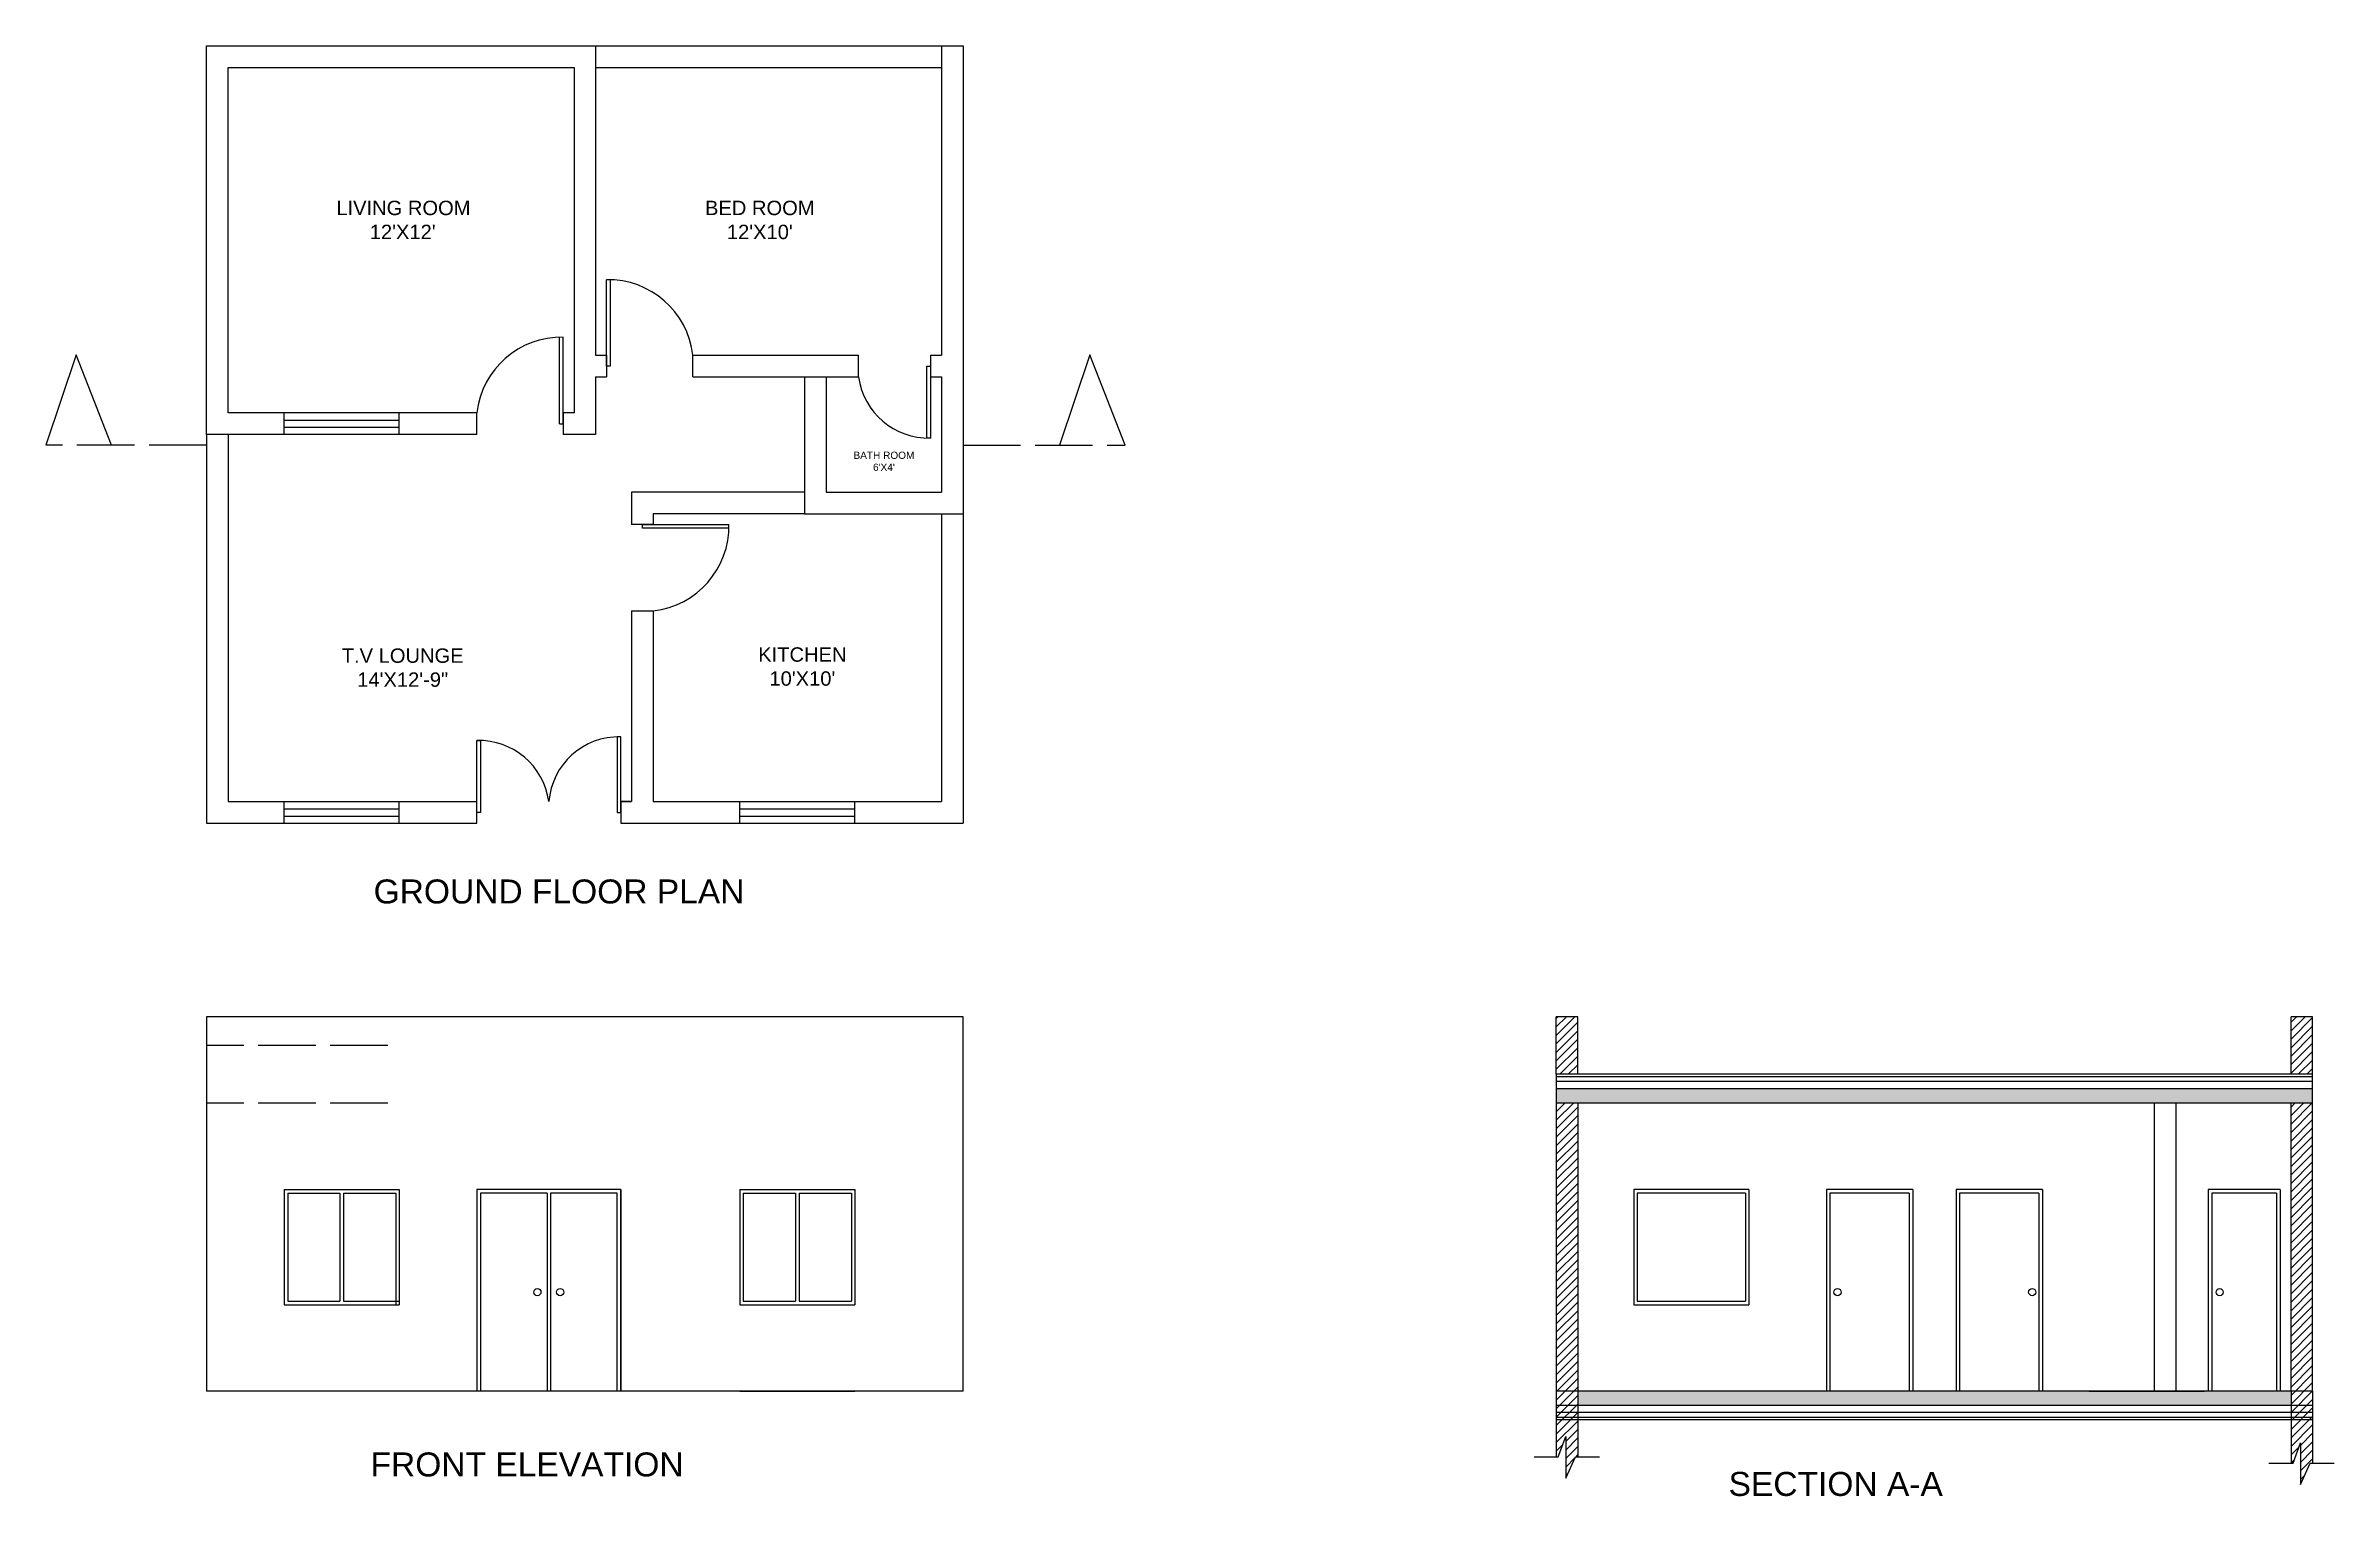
# Model space of a CAD drawing. Header units: inches. Extents: x 1507 to 2460, y -43 to 561.
import ezdxf

# ---------------------------------------------------------------- set-up
doc = ezdxf.new("R2010")
doc.units = ezdxf.units.IN
doc.header["$LTSCALE"] = 2
doc.header["$MEASUREMENT"] = 0
doc.linetypes.add('ACAD_ISO02W100', pattern=[15, 12, -3])
for name, color, linetype in [('Doors', 5, 'Continuous'), ('Hatch', 4, 'Continuous'), ('Lettring', 3, 'Continuous'), ('Windows', 5, 'Continuous')]:
    doc.layers.add(name, color=color, linetype=linetype)
doc.layers.add('Walls', color=1, linetype='Continuous', lineweight=30)
doc.styles.get("Standard").update_dxf_attribs({"font": 'ARIALUNI.ttf'})

msp = doc.modelspace()

# ---------------------------------------------------------------- hatches: boundary and pattern name
at = {"layer": 'Hatch'}
h = msp.add_hatch(dxfattribs=at)
h.set_pattern_fill('ANSI31', color=256, scale=20)
h.paths.add_polyline_path([(2450.7, 120.51), (2441.7, 120.51), (2441.7, 0.51), (2450.7, 0.51)])
h.paths.add_polyline_path([(2450.7, 156.51), (2441.7, 156.51), (2441.7, 132.51), (2450.7, 132.51)])
h.paths.add_polyline_path([(2144.7, 120.51), (2135.7, 120.51), (2135.7, 0.51), (2144.7, 0.51)])
h.paths.add_polyline_path([(2144.7, 156.51), (2135.7, 156.51), (2135.7, 132.51), (2144.7, 132.51)])
h.paths.add_polyline_path([(2144.7, -11.49), (2135.7, -11.49), (2135.7, -26.86), (2136.54, -26.86), (2139.66, -18.38), (2139.66, -26.86), (2139.66, -35.78), (2143.67, -26.86), (2144.7, -26.86)])
h.paths.add_polyline_path([(2144.7, 0.51), (2135.7, 0.51), (2135.7, -5.49), (2144.7, -5.49)])
h.paths.add_polyline_path([(2144.7, -5.49), (2135.7, -5.49), (2135.7, -8.49), (2144.7, -8.49)])
h.paths.add_polyline_path([(2144.7, -8.49), (2135.7, -8.49), (2135.7, -10.49), (2144.7, -10.49)])
h.paths.add_polyline_path([(2144.7, -10.49), (2135.7, -10.49), (2135.7, -11.49), (2144.7, -11.49)])
h.paths.add_polyline_path([(2450.7, -11.49), (2441.7, -11.49), (2441.7, -29.49), (2442.54, -29.49), (2445.66, -21.01), (2445.66, -29.49), (2445.66, -38.42), (2449.67, -29.49), (2450.7, -29.49)])
h.paths.add_polyline_path([(2450.7, -10.49), (2441.7, -10.49), (2441.7, -11.49), (2450.7, -11.49)])
h.paths.add_polyline_path([(2450.7, -8.49), (2441.7, -8.49), (2441.7, -10.49), (2450.7, -10.49)])
h.paths.add_polyline_path([(2450.7, -5.49), (2441.7, -5.49), (2441.7, -8.49), (2450.7, -8.49)])
h.paths.add_polyline_path([(2450.7, 0.51), (2441.7, 0.51), (2441.7, -5.49), (2450.7, -5.49)])
h = msp.add_hatch(dxfattribs=at)
h.set_pattern_fill('AR-CONC', color=256, scale=0.5)
h.set_pattern_definition([(50, (0, 0), (3.586301, -0.3137607), [0.375, -4.125]), (355, (0, 0), (-0.6937567, 3.7609607), [0.3, -3.3]), (100.45144, (0.299, -0.026), (2.892544, 3.4472), [0.318701, -3.5057106]), (46.1842, (0, 1), (5.336207, -0.8275964), [0.5625, -6.1875]), (96.63564, (0.4447, 0.931), (4.67331, 4.870593), [0.478052, -5.258569]), (351.18416, (0, 1), (4.67331, 4.870593), [0.45, -4.95]), (21, (0.5, 0.75), (2.9845353, -2.0130945), [0.375, -4.125]), (326, (0.5, 0.75), (1.2165767, 3.62575), [0.3, -3.3]), (71.45144, (0.7487, 0.5822), (4.201112, 1.612656), [0.318701, -3.5057106]), (37.5, (0, 0), (0.0607993, 1.6644693), [0, -3.26, 0, -3.35, 0, -3.3125]), (7.5, (0, 0), (1.3153477, 1.9720586), [0, -1.91, 0, -3.185, 0, -1.2625]), (327.5, (-1.115, 0), (2.6691122, -0.11277436), [0, -1.25, 0, -3.9, 0, -5.175]), (317.5, (-1.615, 0), (2.9159308, 0.500525), [0, -1.625, 0, -2.59, 0, -3.675])])
h.paths.add_polyline_path([(2450.7, 126.51), (2135.7, 126.51), (2135.7, 120.51), (2450.7, 120.51)])
h.paths.add_polyline_path([(2441.7, 0.51), (2144.7, 0.51), (2144.7, -5.49), (2441.7, -5.49)])

# ---------------------------------------------------------------- linework, layer by layer
for p, q in [((2450.7, 132.51), (2135.7, 132.51)), ((2450.7, 131.51), (2135.7, 131.51)), ((2450.7, 129.51), (2135.7, 129.51)), ((2450.7, 126.51), (2135.7, 126.51)), ((2450.7, -5.49), (2135.7, -5.49)), ((2450.7, -8.49), (2135.7, -8.49)), ((2450.7, -10.49), (2135.7, -10.49)), ((2450.7, -11.49), (2135.7, -11.49))]:
    msp.add_line(p, q)
for points in [[(2126.51, -26.86), (2136.54, -26.86), (2139.66, -18.38), (2139.66, -26.86), (2139.66, -35.78), (2143.67, -26.86), (2153.7, -26.86)], [(2432.51, -29.49), (2442.54, -29.49), (2445.66, -21.01), (2445.66, -29.49), (2445.66, -38.42), (2449.67, -29.49), (2459.7, -29.49)]]:
    msp.add_lwpolyline(points)
at = {"layer": 'Doors'}
for p, q in [((1740.13, 427.63), (1740.13, 463.63)), ((1741.63, 463.63), (1741.63, 427.63)), ((1720.63, 403.63), (1720.63, 439.63)), ((1722.13, 403.63), (1722.13, 439.63)), ((1741.63, 427.63), (1740.13, 427.63)), ((1873.63, 397.63), (1873.63, 427.63)), ((1873.63, 427.63), (1875.13, 427.63)), ((1875.13, 427.63), (1875.13, 397.63)), ((1720.63, 403.63), (1722.13, 403.63)), ((1875.13, 397.63), (1873.63, 397.63)), ((1755.13, 361.63), (1791.13, 361.63)), ((1755.13, 360.13), (1755.13, 361.63)), ((1791.13, 360.13), (1755.13, 360.13)), ((1686.13, 241.63), (1686.13, 271.63)), ((1686.13, 271.63), (1687.63, 271.63)), ((1687.63, 271.63), (1687.63, 241.63)), ((1746.13, 273.13), (1744.63, 273.13)), ((1744.63, 273.13), (1744.63, 241.63)), ((1746.13, 271.63), (1746.13, 273.13)), ((1746.13, 241.63), (1746.13, 271.63)), ((1687.63, 241.63), (1686.13, 241.63)), ((1744.63, 241.63), (1746.13, 241.63)), ((1686.13, 84.51), (1686.13, 0.51)), ((1746.13, 84.51), (1686.13, 84.51)), ((1686.13, 84.51), (1686.13, 0.51)), ((1687.63, 83.01), (1687.63, 0.51)), ((1715.38, 83.01), (1687.63, 83.01)), ((1715.38, 83.01), (1715.38, 0.51)), ((1744.63, 83.01), (1716.88, 83.01)), ((1716.88, 83.01), (1716.88, 0.51)), ((1744.63, 0.51), (1744.63, 83.01)), ((1746.13, 84.51), (1746.13, 0.51)), ((1746.13, 0.51), (1746.13, 84.51)), ((2248.2, 84.51), (2248.2, 0.51)), ((2284.2, 84.51), (2248.2, 84.51)), ((2282.7, 83.01), (2249.7, 83.01)), ((2249.7, 83.01), (2249.7, 0.51)), ((2282.7, 83.01), (2282.7, 0.51)), ((2284.2, 84.51), (2284.2, 0.51)), ((2302.2, 84.51), (2302.2, 0.51)), ((2338.2, 84.51), (2302.2, 84.51)), ((2336.7, 83.01), (2303.7, 83.01)), ((2303.7, 83.01), (2303.7, 0.51)), ((2336.7, 83.01), (2336.7, 0.51)), ((2338.2, 84.51), (2338.2, 0.51)), ((2407.2, 84.51), (2407.2, 0.51)), ((2437.2, 84.51), (2407.2, 84.51)), ((2435.7, 83.01), (2408.7, 83.01)), ((2408.7, 83.01), (2408.7, 0.51)), ((2435.7, 83.01), (2435.7, 0.51)), ((2437.2, 84.51), (2437.2, 0.51))]:
    msp.add_line(p, q, dxfattribs=at)
for centre in [(1711.38, 41.76), (1720.88, 41.76), (2252.82, 41.76), (2333.93, 41.76), (2411.99, 41.76)]:
    msp.add_circle(centre, 1.5, dxfattribs=at)
for centre, radius, start, end in [((1740.88, 428.17), 35.47, 6.41664, 91.21151), ((1721.38, 404.17), 35.47, 88.78849, 173.58336), ((1874.38, 427.15), 29.52, 187.81529, 271.45563), ((1755.67, 360.88), 35.47, 276.41664, 1.21151), ((1686.88, 242.12), 29.52, 7.81529, 91.45563), ((1745.38, 243.8), 29.34, 88.53537, 175.43905)]:
    msp.add_arc(centre, radius, start, end, dxfattribs=at)
at = {"layer": 'Walls'}
for p, q in [((1573.63, 399.13), (1573.63, 561.13)), ((1573.63, 561.13), (1735.63, 561.13)), ((1735.63, 561.13), (1735.63, 432.13)), ((1735.63, 561.13), (1888.63, 561.13)), ((1879.63, 561.13), (1879.63, 432.13)), ((1888.63, 561.13), (1888.63, 423.13)), ((1582.63, 552.13), (1726.63, 552.13)), ((1582.63, 408.13), (1582.63, 552.13)), ((1726.63, 552.13), (1726.63, 408.13)), ((1735.63, 552.13), (1879.63, 552.13)), ((1519.36, 432.28), (1506.63, 394.63)), ((1534.03, 394.63), (1519.36, 432.28)), ((1735.63, 432.13), (1740.13, 432.13)), ((1740.13, 432.13), (1740.13, 423.13)), ((1776.13, 423.13), (1776.13, 432.13)), ((1776.13, 432.13), (1845.13, 432.13)), ((1845.13, 423.13), (1845.13, 432.13)), ((1875.13, 432.13), (1875.13, 423.13)), ((1875.13, 432.13), (1879.63, 432.13)), ((1941.52, 432.28), (1928.8, 394.63)), ((1956.2, 394.63), (1941.52, 432.28)), ((1735.63, 423.13), (1740.13, 423.13)), ((1735.63, 423.13), (1735.63, 399.13)), ((1776.13, 423.13), (1845.13, 423.13)), ((1822.63, 423.13), (1822.63, 375.13)), ((1831.63, 423.13), (1831.63, 375.13)), ((1875.13, 423.13), (1879.63, 423.13)), ((1879.63, 423.13), (1879.63, 375.13)), ((1888.63, 423.13), (1888.63, 366.13)), ((1686.13, 408.13), (1582.63, 408.13)), ((1686.13, 399.13), (1686.13, 408.13)), ((1726.63, 408.13), (1722.13, 408.13)), ((1722.13, 408.13), (1722.13, 399.13)), ((1573.63, 399.13), (1573.63, 237.13)), ((1686.13, 399.13), (1573.63, 399.13)), ((1582.63, 399.13), (1582.63, 246.13)), ((1735.63, 399.13), (1722.13, 399.13)), ((1822.63, 375.13), (1750.63, 375.13)), ((1750.63, 375.13), (1750.63, 366.13)), ((1822.63, 375.13), (1822.63, 366.13)), ((1831.63, 375.13), (1879.63, 375.13)), ((1750.63, 366.13), (1750.63, 361.63)), ((1822.63, 366.13), (1759.63, 366.13)), ((1759.63, 366.13), (1759.63, 361.63)), ((1822.63, 366.13), (1888.63, 366.13)), ((1879.63, 366.13), (1879.63, 246.13)), ((1888.63, 366.13), (1888.63, 237.13)), ((1759.63, 361.63), (1750.63, 361.63)), ((1750.63, 325.63), (1759.63, 325.63)), ((1750.63, 325.63), (1750.63, 246.13)), ((1759.63, 325.63), (1759.63, 246.13)), ((1582.63, 246.13), (1686.13, 246.13)), ((1686.13, 237.13), (1686.13, 246.13)), ((1750.63, 246.13), (1746.13, 246.13)), ((1746.13, 246.13), (1746.13, 237.13)), ((1746.13, 246.13), (1750.63, 246.13)), ((1759.63, 246.13), (1879.63, 246.13)), ((1795.63, 246.13), (1844.8, 246.13)), ((1573.63, 237.13), (1686.13, 237.13)), ((1746.13, 237.13), (1750.63, 237.13)), ((1750.63, 237.13), (1843.63, 237.13)), ((1843.63, 237.13), (1888.63, 237.13)), ((1573.63, 156.51), (1573.63, 0.51)), ((1888.63, 156.51), (1573.63, 156.51)), ((1888.63, 0.51), (1888.63, 156.51)), ((2135.7, 132.51), (2135.7, 156.51)), ((2144.7, 156.51), (2135.7, 156.51)), ((2144.7, 132.51), (2144.7, 156.51)), ((2441.7, 132.51), (2441.7, 156.51)), ((2450.7, 156.51), (2441.7, 156.51)), ((2450.7, 132.51), (2450.7, 156.51)), ((2135.7, 132.51), (2135.7, 0.51)), ((2450.7, 0.51), (2450.7, 132.51)), ((2450.7, 120.51), (2135.7, 120.51)), ((2144.7, 120.51), (2144.7, 0.51)), ((2384.7, 120.51), (2384.7, 0.51)), ((2393.7, 120.51), (2393.7, 0.51)), ((2441.7, 0.51), (2441.7, 120.51)), ((1888.63, 0.51), (1573.63, 0.51)), ((1795.63, 0.51), (1843.63, 0.51)), ((2450.7, 0.51), (2135.7, 0.51)), ((2135.7, 0.51), (2135.7, -26.86)), ((2144.7, 0.51), (2144.7, -26.86)), ((2357.7, 0.51), (2405.7, 0.51)), ((2441.7, 0.51), (2441.7, -29.49)), ((2450.7, 0.51), (2450.7, -29.49))]:
    msp.add_line(p, q, dxfattribs=at)
at = {"layer": 'Walls', "linetype": 'ACAD_ISO02W100'}
for p, q in [((1573.63, 394.63), (1506.63, 394.63)), ((1888.63, 394.63), (1956.2, 394.63)), ((1649.14, 144.51), (1573.63, 144.51)), ((1649.14, 120.51), (1573.63, 120.51))]:
    msp.add_line(p, q, dxfattribs=at)
at = {"layer": 'Windows'}
for p, q in [((1605.88, 399.13), (1605.88, 408.13)), ((1605.88, 405.13), (1653.88, 405.13)), ((1605.88, 402.13), (1653.88, 402.13)), ((1653.88, 399.13), (1653.88, 408.13)), ((1605.88, 237.13), (1605.88, 246.13)), ((1605.88, 243.13), (1653.88, 243.13)), ((1605.88, 240.13), (1653.88, 240.13)), ((1653.88, 237.13), (1653.88, 246.13)), ((1795.63, 237.13), (1795.63, 246.13)), ((1795.63, 243.13), (1843.63, 243.13)), ((1795.63, 240.13), (1843.63, 240.13)), ((1843.63, 237.13), (1843.63, 246.13)), ((1605.88, 84.51), (1653.88, 84.51)), ((1605.88, 84.51), (1605.88, 36.51)), ((1607.38, 83.01), (1629.13, 83.01)), ((1607.38, 83.01), (1607.38, 38.01)), ((1629.13, 83.01), (1629.13, 38.01)), ((1630.63, 83.01), (1630.63, 38.01)), ((1630.63, 83.01), (1652.38, 83.01)), ((1652.38, 83.01), (1652.38, 36.51)), ((1653.88, 84.51), (1653.88, 36.51)), ((1795.63, 84.51), (1795.63, 36.51)), ((1795.63, 84.51), (1843.63, 84.51)), ((1797.13, 83.01), (1818.88, 83.01)), ((1797.13, 83.01), (1797.13, 38.01)), ((1818.88, 83.01), (1818.88, 38.01)), ((1820.38, 83.01), (1820.38, 38.01)), ((1820.38, 83.01), (1842.13, 83.01)), ((1842.13, 83.01), (1842.13, 38.01)), ((1843.63, 84.51), (1843.63, 36.51)), ((2167.95, 84.51), (2167.95, 36.51)), ((2215.95, 84.51), (2167.95, 84.51)), ((2214.45, 83.01), (2169.45, 83.01)), ((2169.45, 83.01), (2169.45, 38.01)), ((2214.45, 83.01), (2214.45, 38.01)), ((2215.95, 84.51), (2215.95, 36.51)), ((1605.88, 36.51), (1653.88, 36.51)), ((1607.38, 38.01), (1629.13, 38.01)), ((1630.63, 38.01), (1653.88, 38.01)), ((1795.63, 36.51), (1843.63, 36.51)), ((1797.13, 38.01), (1818.88, 38.01)), ((1820.38, 38.01), (1842.13, 38.01)), ((2167.95, 36.51), (2215.95, 36.51)), ((2169.45, 38.01), (2214.45, 38.01))]:
    msp.add_line(p, q, dxfattribs=at)

# ---------------------------------------------------------------- texts
at = {"layer": 'Lettring', "attachment_point": 1}
for s, width, insert, char_height in [("{\\H30x;LIVING ROOM\\P\\pxqc;12'X12'}", 55.2745, (1627.64, 496.55), 0.2), ("\\pxqc;{\\H30x;BED ROOM\\P12'X10'}", 55.2745, (1776.36, 496.55), 0.2), ("\\pxqc;BATH ROOM\\P6'X4'", 55.2745, (1828.06, 391.98), 3), ('\\pxqc;{\\H30x;T.V LOUNGE\\P14\'X12\'-9"}', 55.2745, (1627.64, 309.98), 0.2), ("\\pxqc;{\\H30x;KITCHEN\\P10'X10'}", 55.2745, (1794.09, 310.44), 0.2), ('GROUND FLOOR PLAN', 159.091, (1643.16, 213.7), 10), ('FRONT ELEVATION', 159.091, (1641.89, -25.07), 10), ('SECTION A-A', 159.091, (2207.46, -33.19), 10)]:
    msp.add_mtext_dynamic_manual_height_columns(s, width=width, gutter_width=1, heights=[0], dxfattribs=dict(at, insert=insert, char_height=char_height))

doc.saveas('drawing.dxf')
